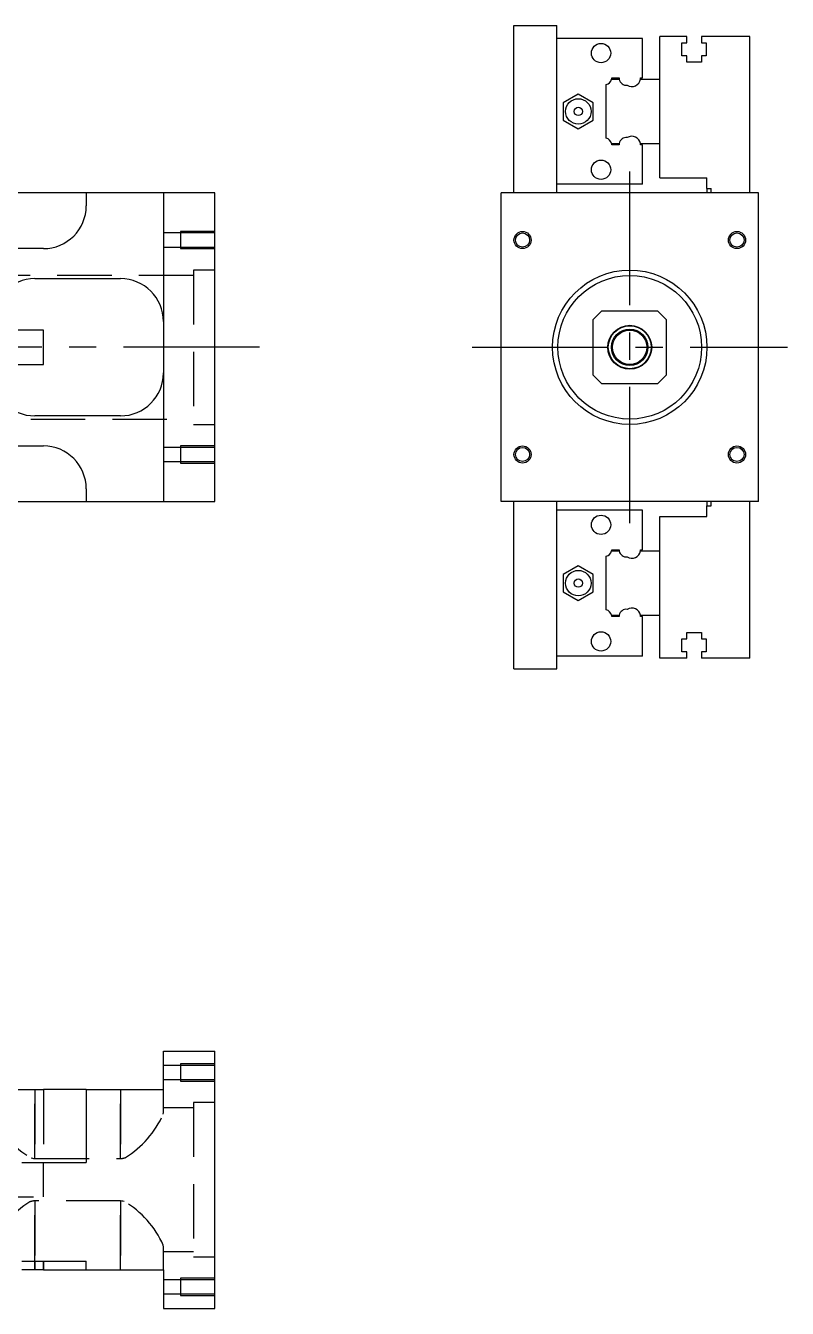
# Model space of a CAD drawing. Extents: x -12 to 519, y -264 to 77.
# Drawn here: x 340.9 to 518.5, y -224.1 to 75 of the extents above; entities that cross this region are included whole.
import ezdxf

# ---------------------------------------------------------------- set-up
doc = ezdxf.new("R2010")
doc.units = 0
doc.linetypes.add('CENTER', pattern=[50.8, 31.75, -6.35, 6.35, -6.35])
doc.linetypes.add('DASHED', pattern=[19.05, 12.7, -6.35])
doc.layers.get('0').update_dxf_attribs({"linetype": 'CONTINUOUS'})
doc.layers.add('CENTER', color=1, linetype='CENTER')

msp = doc.modelspace()

# ---------------------------------------------------------------- linework, layer by layer
at = {"color": 7, "linetype": 'CONTINUOUS'}
for p, q in [((454.76, 75), (464.76, 75)), ((454.76, 36), (454.76, 75)), ((464.76, 36), (464.76, 75)), ((484.76, 72), (464.76, 72)), ((484.76, 62.8), (484.76, 72)), ((495.06, 72.5), (488.76, 72.5)), ((488.76, 62.5), (488.76, 72.5)), ((495.06, 71), (495.06, 72.5)), ((498.46, 72.5), (498.46, 71)), ((509.76, 72.5), (498.46, 72.5)), ((509.76, 36), (509.76, 72.5)), ((493.91, 71), (495.06, 71)), ((493.91, 68), (493.91, 71)), ((498.46, 71), (499.61, 71)), ((499.61, 71), (499.61, 68)), ((495.06, 68), (493.91, 68)), ((495.06, 66.5), (495.06, 68)), ((498.46, 66.5), (495.06, 66.5)), ((498.46, 68), (498.46, 66.5)), ((499.61, 68), (498.46, 68)), ((476.26, 48.75), (476.26, 61.25)), ((477.51, 62.5), (479.29, 62.5)), ((477.56, 62.8), (479.26, 62.8)), ((484.24, 62.5), (488.76, 62.5)), ((484.26, 62.8), (484.76, 62.8)), ((488.76, 47.5), (488.76, 62.5)), ((488.76, 47.5), (488.76, 62.5)), ((469.76, 59.04), (466.26, 57.02)), ((466.26, 57.02), (466.26, 52.98)), ((473.26, 57.02), (469.76, 59.04)), ((473.26, 52.98), (473.26, 57.02)), ((466.26, 52.98), (469.76, 50.96)), ((469.76, 50.96), (473.26, 52.98)), ((477.51, 47.5), (479.29, 47.5)), ((479.26, 47.2), (477.56, 47.2)), ((484.24, 47.5), (488.76, 47.5)), ((484.76, 47.2), (484.26, 47.2)), ((484.76, 38), (484.76, 47.2)), ((488.76, 39.5), (488.76, 47.5)), ((488.76, 39.5), (499.76, 39.5)), ((499.76, 37), (499.76, 39.5)), ((355, 36), (305, 36)), ((355, 36), (355, 33)), ((373, 36), (355, 36)), ((373, 36), (373, -36)), ((385, 36), (373, 36)), ((385, -36), (385, 36)), ((451.76, -36), (451.76, 36)), ((511.76, 36), (451.76, 36)), ((484.76, 38), (464.76, 38)), ((499.76, 37), (500.76, 37)), ((499.76, 37), (499.76, 36)), ((500.76, 36), (500.76, 37)), ((511.76, -36), (511.76, 36)), ((345, 23), (305, 23)), ((343, 16), (363, 16)), ((475.26, 8.5), (473.26, 6.5)), ((473.26, -6.5), (473.26, 6.5)), ((475.26, 8.5), (488.26, 8.5)), ((490.26, 6.5), (488.26, 8.5)), ((490.26, 6.5), (490.26, -6.5)), ((345, 4), (333, 4)), ((345, 0), (345, 4)), ((345, -4), (345, 0)), ((333, -4), (345, -4)), ((473.26, -6.5), (475.26, -8.5)), ((488.26, -8.5), (475.26, -8.5)), ((488.26, -8.5), (490.26, -6.5)), ((363, -16), (343, -16)), ((480.26, -16.5), (480.26, -16.5)), ((305, -23), (345, -23)), ((355, -33), (355, -36)), ((305, -36), (355, -36)), ((355, -36), (373, -36)), ((373, -36), (385, -36)), ((511.76, -36), (451.76, -36)), ((454.76, -75), (454.76, -36)), ((464.76, -75), (464.76, -36)), ((484.76, -38), (464.76, -38)), ((484.76, -47.2), (484.76, -38)), ((499.76, -36), (499.76, -37)), ((499.76, -39.5), (499.76, -37)), ((499.76, -37), (500.76, -37)), ((500.76, -37), (500.76, -36)), ((509.76, -72.5), (509.76, -36)), ((488.76, -39.5), (499.76, -39.5)), ((488.76, -47.5), (488.76, -39.5)), ((477.51, -47.5), (479.29, -47.5)), ((477.56, -47.2), (479.26, -47.2)), ((484.24, -47.5), (488.76, -47.5)), ((484.26, -47.2), (484.76, -47.2)), ((488.76, -62.5), (488.76, -47.5)), ((488.76, -62.5), (488.76, -47.5)), ((476.26, -61.25), (476.26, -48.75)), ((469.76, -50.96), (466.26, -52.98)), ((466.26, -52.98), (466.26, -57.02)), ((473.26, -52.98), (469.76, -50.96)), ((473.26, -57.02), (473.26, -52.98)), ((466.26, -57.02), (469.76, -59.04)), ((469.76, -59.04), (473.26, -57.02)), ((477.51, -62.5), (479.29, -62.5)), ((479.26, -62.8), (477.56, -62.8)), ((484.24, -62.5), (488.76, -62.5)), ((484.76, -62.8), (484.26, -62.8)), ((484.76, -72), (484.76, -62.8)), ((488.76, -72.5), (488.76, -62.5)), ((493.91, -68), (495.06, -68)), ((493.91, -71), (493.91, -68)), ((495.06, -66.5), (498.46, -66.5)), ((495.06, -68), (495.06, -66.5)), ((498.46, -66.5), (498.46, -68)), ((498.46, -68), (499.61, -68)), ((499.61, -68), (499.61, -71)), ((495.06, -71), (493.91, -71)), ((495.06, -72.5), (495.06, -71)), ((498.46, -71), (498.46, -72.5)), ((499.61, -71), (498.46, -71)), ((484.76, -72), (464.76, -72)), ((495.06, -72.5), (488.76, -72.5)), ((509.76, -72.5), (498.46, -72.5)), ((454.76, -75), (464.76, -75)), ((373, -173.12), (373, -164.12)), ((373, -164.12), (385, -164.12)), ((385, -224.12), (385, -164.12)), ((305, -173.12), (345, -173.12)), ((355, -173.12), (345, -173.12)), ((355, -173.12), (355, -190.12)), ((355, -173.12), (373, -173.12)), ((340, -190.12), (355, -190.12)), ((340, -213.12), (355, -213.12)), ((345, -215.12), (340, -215.12)), ((345, -215.12), (345, -213.12)), ((345, -215.12), (355, -215.12)), ((355, -215.12), (355, -213.12)), ((355, -215.12), (373, -215.12)), ((373, -215.12), (373, -224.12)), ((373, -224.12), (385, -224.12))]:
    msp.add_line(p, q, dxfattribs=at)
at = {"color": 3, "linetype": 'DASHED'}
for p, q in [((377, 27), (377, 23)), ((385, 27), (377, 27)), ((377, 26.65), (373, 26.65)), ((385, 26.65), (377, 26.65)), ((373, 23.35), (377, 23.35)), ((377, 23.35), (385, 23.35)), ((377, 23), (385, 23)), ((380, 18), (380, -18)), ((385, 18), (380, 18)), ((380, 16.75), (323, 16.75)), ((323, -16.75), (380, -16.75)), ((380, -18), (385, -18)), ((377, -23.35), (373, -23.35)), ((377, -23), (377, -27)), ((385, -23), (377, -23)), ((385, -23.35), (377, -23.35)), ((373, -26.65), (377, -26.65)), ((377, -26.65), (385, -26.65)), ((377, -27), (385, -27)), ((377, -167.47), (373, -167.47)), ((377, -167.12), (377, -171.12)), ((385, -167.12), (377, -167.12)), ((385, -167.47), (377, -167.47)), ((343, -189.16), (343, -173.12)), ((343, -173.12), (343, -189.16)), ((345, -173.12), (345, -190.12)), ((363, -173.12), (363, -189.16)), ((363, -189.16), (363, -173.12)), ((373, -170.77), (377, -170.77)), ((373, -178.48), (373, -173.12)), ((377, -170.77), (385, -170.77)), ((377, -171.12), (385, -171.12)), ((380, -176.12), (380, -212.12)), ((385, -176.12), (380, -176.12)), ((372.96, -178.85), (373, -178.48)), ((380, -177.37), (373, -177.37)), ((342.17, -189.05), (342.44, -189.11)), ((342.44, -189.11), (342.72, -189.15)), ((342.72, -189.15), (343, -189.16)), ((343, -189.16), (363, -189.16)), ((345, -198.12), (345, -190.12)), ((330, -198.12), (345, -198.12)), ((363, -199.08), (343, -199.08)), ((343, -215.12), (343, -199.08)), ((343, -199.08), (343, -213.12)), ((363, -199.08), (363, -215.12)), ((363, -215.12), (363, -199.08)), ((363.28, -199.09), (363, -199.08)), ((363.56, -199.13), (363.28, -199.09)), ((363.83, -199.19), (363.56, -199.13)), ((373, -209.76), (372.96, -209.41)), ((373, -215.12), (373, -209.76)), ((373, -210.87), (380, -210.87)), ((380, -212.12), (385, -212.12)), ((343, -213.12), (343, -215.12)), ((345, -213.12), (345, -215.12)), ((377, -217.47), (373, -217.47)), ((377, -217.12), (377, -221.12)), ((385, -217.12), (377, -217.12)), ((385, -217.47), (377, -217.47)), ((373, -220.77), (377, -220.77)), ((377, -220.77), (385, -220.77)), ((377, -221.12), (385, -221.12))]:
    msp.add_line(p, q, dxfattribs=at)
at = {"color": 7, "linetype": 'CONTINUOUS'}
for centre, radius in [((475.06, 68.6), 2.25), ((469.76, 55), 2.97), ((469.76, 55), 0.97), ((475.06, 41.4), 2.25), ((456.76, 25), 1.65), ((506.76, 25), 1.65), ((481.76, 0), 18), ((481.76, 0), 16.75), ((481.76, 0), 5.12), ((481.76, 0), 5), ((481.76, 0), 4.25), ((481.76, 0), 4), ((456.76, -25), 1.65), ((506.76, -25), 1.65), ((475.06, -41.4), 2.25), ((469.76, -55), 2.97), ((469.76, -55), 0.97), ((475.06, -68.6), 2.25)]:
    msp.add_circle(centre, radius, dxfattribs=at)
at = {"color": 3, "linetype": 'CONTINUOUS'}
for centre in [(456.76, 25), (506.76, 25), (456.76, -25), (506.76, -25)]:
    msp.add_circle(centre, 2, dxfattribs=at)
at = {"color": 7, "linetype": 'CONTINUOUS'}
for centre, radius, start, end in [((475.86, 62.9), 1.7, 283.609, 346.391), ((475.86, 62.9), 1.7, 346.391, 356.6277), ((480.96, 62.8), 1.7, 180, 190.1642), ((480.96, 62.8), 1.7, 190.1642, 277.5402), ((482.26, 62.8), 2, 237.421, 351.3731), ((482.26, 62.8), 2, 351.3731, 0), ((475.86, 47.1), 1.7, 13.609, 76.391), ((480.96, 47.2), 1.7, 82.4598, 169.8358), ((482.26, 47.2), 2, 8.6269, 122.579), ((475.86, 47.1), 1.7, 3.3723, 13.609), ((480.96, 47.2), 1.7, 169.8358, 180), ((482.26, 47.2), 2, 0, 8.6269), ((345, 33), 10, 270, 0), ((343, 6), 10, 90, 180), ((363, 6), 10, 0, 90), ((343, -6), 10, 180, 270), ((363, -6), 10, 270, 0), ((345, -33), 10, 0, 90), ((475.86, -47.1), 1.7, 283.609, 346.391), ((475.86, -47.1), 1.7, 346.391, 356.6277), ((480.96, -47.2), 1.7, 180, 190.1642), ((480.96, -47.2), 1.7, 190.1642, 277.5402), ((482.26, -47.2), 2, 237.421, 351.3731), ((482.26, -47.2), 2, 351.3731, 0), ((475.86, -62.9), 1.7, 13.609, 76.391), ((475.86, -62.9), 1.7, 3.3723, 13.609), ((480.96, -62.8), 1.7, 169.8358, 180), ((480.96, -62.8), 1.7, 82.4598, 169.8358), ((482.26, -62.8), 2, 8.6269, 122.579), ((482.26, -62.8), 2, 0, 8.6269)]:
    msp.add_arc(centre, radius, start, end, dxfattribs=at)
at = {"color": 3, "linetype": 'DASHED'}
for centre, radius, start, end in [((353.23, -169.98), 22.05, 203.6765, 239.886), ((352.07, -169.52), 22.88, 301.8555, 335.955), ((362.98, -185.79), 3.38, 270.3519, 290.1534), ((353.93, -218.72), 22.88, 121.8555, 155.955), ((343.02, -202.45), 3.38, 90.3519, 110.1534), ((352.77, -218.26), 22.05, 23.6765, 59.886)]:
    msp.add_arc(centre, radius, start, end, dxfattribs=at)
at = {"layer": 'CENTER', "color": 1, "linetype": 'CENTER'}
for p, q in [((481.76, -41), (481.76, 41)), ((395.44, 0), (-11.8, 0)), ((445.01, 0), (518.51, 0))]:
    msp.add_line(p, q, dxfattribs=at)

doc.saveas('drawing.dxf')
